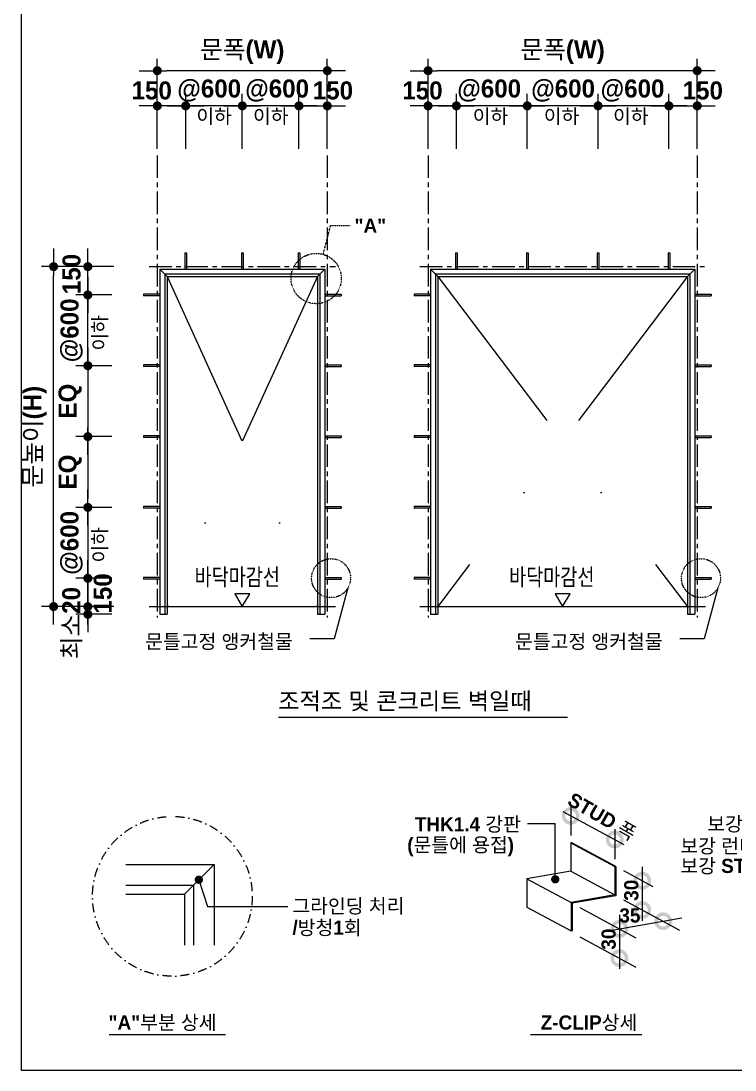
# Model space of a CAD drawing. Extents: x 2158 to 80698, y 2200 to 50885.
# Drawn here: x 2199 to 14061, y 2200 to 19625 of the extents above; entities that cross this region are included whole.
import ezdxf

# ---------------------------------------------------------------- set-up
doc = ezdxf.new("R2010")
doc.units = 0
doc.header["$LTSCALE"] = 300
doc.header["$MEASUREMENT"] = 0
doc.header["$PDSIZE"] = -2
for name, pattern in [('CENTER', [2, 1.25, -0.25, 0.25, -0.25]), ('DASHDOT', [1, 0.5, -0.25, 0, -0.25]), ('HIDDEN2', [1, 0.5, -0.5])]:
    doc.linetypes.add(name, pattern=pattern)
doc.layers.get('0').update_dxf_attribs({"linetype": 'CONTINUOUS'})
doc.layers.get('Defpoints').update_dxf_attribs({"color": 143, "linetype": 'CONTINUOUS'})
for name, color, linetype in [('A-ANNO-GRA1', 7, 'CONTINUOUS'), ('A-ANNO-LEAD', 4, 'CONTINUOUS'), ('A-ANNO-TEXT1', 7, 'CONTINUOUS'), ('A-CNTL', 1, 'CENTER'), ('A-ELEV-LIN2', 7, 'CONTINUOUS'), ('A-MKXS-MAK2', 3, 'CONTINUOUS'), ('A-ST-AXIS-BUB', 7, 'CONTINUOUS'), ('A-ST-AXIS-DIM', 7, 'CONTINUOUS'), ('A-XXXX-OPEN', 1, 'DASHDOT'), ('A-XXXX-STL', 3, 'CONTINUOUS'), ('FIN2', 6, 'CONTINUOUS')]:
    doc.layers.add(name, color=color, linetype=linetype)
doc.styles.add('2020음성 1차', font='나눔고딕Bold.ttf')
doc.dimstyles.new('CDIM', dxfattribs={"dimscale": 100, "dimtxt": 3, "dimasz": 1, "dimexe": 2, "dimexo": 1, "dimgap": 1, "dimtad": 1, "dimdec": 0, "dimrnd": 0.5, "dimzin": 0, "dimdsep": 32, "dimtxsty": '2020음성 1차', "dimblk1": '_CIDOT', "dimblk2": '_CIDOT', "dimsah": 1, "dimcen": 5.5, "dimclrd": 2, "dimclre": 2, "dimclrt": 7, "dimadec": 0, "dimazin": 0, "dimtfac": 1, "dimtdec": 0, "dimtix": 1, "dimtmove": 2, "dimatfit": 1, "dimldrblk": 'DOT', "dimfxl": 1, "dimtolj": 1, "dimtzin": 0, "dimlwd": -1, "dimarcsym": 0})

# ---------------------------------------------------------------- blocks, each defined once
blk = doc.blocks.new('_DotSmall')
at = {"color": 0, "linetype": 'ByBlock', "const_width": 0.5}
blk.add_lwpolyline([(-0.0625, 0, 1), (0.0625, 0, 1)], format="xyb", close=True, dxfattribs=at)
blk = doc.blocks.new('_CIDOT')
at = {"color": 0, "linetype": 'ByBlock'}
blk.add_line((2, 0), (-1, 0), dxfattribs=at)
at = {"color": 0, "linetype": 'ByBlock', "const_width": 0.5}
blk.add_lwpolyline([(-0.25, 0, 1), (0.25, 0, 1)], format="xyb", close=True, dxfattribs=at)
blk = doc.blocks.new('*D165')
at = {"layer": 'A-ST-AXIS-DIM'}
for p, q in [((3310, 15695), (3310, 15845)), ((3310, 15075), (3310, 15545)), ((3310, 14925), (3310, 14775))]:
    blk.add_line(p, q, dxfattribs=at)
at = {"layer": 'A-ST-AXIS-DIM', "lineweight": -2}
for p, q in [((3710, 15545), (3110, 15545)), ((3710, 15075), (3110, 15075))]:
    blk.add_line(p, q, dxfattribs=at)
at = {"layer": 'Defpoints', "color": 0}
for p in [(3310, 15545), (4527, 15545), (4527, 15075)]:
    blk.add_point(p, dxfattribs=at)
at = {"layer": 'A-ST-AXIS-DIM', "linetype": 'ByBlock', "xscale": 150, "yscale": 150, "zscale": 150}
for p, rotation in [((3310, 15545), 270), ((3310, 15075), 90)]:
    blk.add_blockref('_CIDOT', p, dxfattribs=dict(at, rotation=rotation))
at = {"layer": 'A-ST-AXIS-DIM', "color": 3, "ltscale": 10, "insert": (3040, 15422), "char_height": 300, "attachment_point": 5, "rotation": 90, "style": '2020음성 1차'}
blk.add_mtext('\\A1;150', dxfattribs=at)
blk = doc.blocks.new('_Dot')
at = {"color": 0, "lineweight": -2}
blk.add_line((-0.5, 0), (-1, 0), dxfattribs=at)
at = {"color": 0, "const_width": 0.5}
blk.add_lwpolyline([(-0.25, 0, 1), (0.25, 0, 1)], format="xyb", close=True, dxfattribs=at)
blk = doc.blocks.new('*D166')
at = {"layer": 'A-ST-AXIS-DIM', "lineweight": -2}
for p, q in [((3741, 15545), (2541, 15545)), ((3741, 9898), (2541, 9898))]:
    blk.add_line(p, q, dxfattribs=at)
at = {"layer": 'A-ST-AXIS-DIM'}
blk.add_line((2741, 10048), (2741, 15395), dxfattribs=at)
at = {"layer": 'Defpoints', "color": 0}
for p in [(2741, 15545), (4527, 15545), (4527, 9898)]:
    blk.add_point(p, dxfattribs=at)
at = {"layer": 'A-ST-AXIS-DIM', "linetype": 'ByBlock', "xscale": 150, "yscale": 150, "zscale": 150}
for p, rotation in [((2741, 15545), 90), ((2741, 9898), 270)]:
    blk.add_blockref('_CIDOT', p, dxfattribs=dict(at, rotation=rotation))
at = {"layer": 'A-ST-AXIS-DIM', "color": 3, "ltscale": 10, "insert": (2433, 12721), "char_height": 300, "attachment_point": 5, "rotation": 90, "style": '2020음성 1차'}
blk.add_mtext('\\A1;문높이(H)', dxfattribs=at)
blk = doc.blocks.new('*D167')
at = {"layer": 'A-ST-AXIS-DIM'}
for p, q in [((3310, 15225), (3310, 15375)), ((3310, 13898), (3310, 15075)), ((3310, 13748), (3310, 13598))]:
    blk.add_line(p, q, dxfattribs=at)
at = {"layer": 'A-ST-AXIS-DIM', "lineweight": -2}
for p, q in [((3710, 15075), (3110, 15075)), ((3710, 13898), (3110, 13898))]:
    blk.add_line(p, q, dxfattribs=at)
at = {"layer": 'Defpoints', "color": 0}
for p in [(3310, 15075), (4527, 15075), (4527, 13898)]:
    blk.add_point(p, dxfattribs=at)
at = {"layer": 'A-ST-AXIS-DIM', "linetype": 'ByBlock', "xscale": 150, "yscale": 150, "zscale": 150}
for p, rotation in [((3310, 15075), 270), ((3310, 13898), 90)]:
    blk.add_blockref('_CIDOT', p, dxfattribs=dict(at, rotation=rotation))
at = {"layer": 'A-ST-AXIS-DIM', "color": 3, "ltscale": 10, "insert": (3040, 14486), "char_height": 300, "attachment_point": 5, "rotation": 90, "style": '2020음성 1차'}
blk.add_mtext('\\A1;@600', dxfattribs=at)
blk = doc.blocks.new('*D168')
at = {"layer": 'A-ST-AXIS-DIM'}
for p, q in [((3310, 10048), (3310, 10198)), ((3310, 9771), (3310, 9898)), ((3310, 9621), (3310, 9471))]:
    blk.add_line(p, q, dxfattribs=at)
at = {"layer": 'A-ST-AXIS-DIM', "lineweight": -2}
for p, q in [((3710, 9898), (3110, 9898)), ((3710, 9771), (3110, 9771))]:
    blk.add_line(p, q, dxfattribs=at)
at = {"layer": 'Defpoints', "color": 0}
for p in [(3310, 9898), (4527, 9898), (4527, 9771)]:
    blk.add_point(p, dxfattribs=at)
at = {"layer": 'A-ST-AXIS-DIM', "linetype": 'ByBlock', "xscale": 150, "yscale": 150, "zscale": 150}
for p, rotation in [((3310, 9771), 90), ((3310, 9898), 270)]:
    blk.add_blockref('_CIDOT', p, dxfattribs=dict(at, rotation=rotation))
at = {"layer": 'A-ST-AXIS-DIM', "color": 3, "ltscale": 10, "insert": (3050, 9624), "char_height": 300, "attachment_point": 5, "rotation": 90, "style": '2020음성 1차'}
blk.add_mtext('\\A1;최소20', dxfattribs=at)
blk = doc.blocks.new('*D169')
at = {"layer": 'A-ST-AXIS-DIM'}
for p, q in [((3310, 10518), (3310, 10668)), ((3310, 10368), (3310, 9898)), ((3310, 9748), (3310, 9598))]:
    blk.add_line(p, q, dxfattribs=at)
at = {"layer": 'A-ST-AXIS-DIM', "lineweight": -2}
for p, q in [((3710, 10368), (3110, 10368)), ((3710, 9898), (3110, 9898))]:
    blk.add_line(p, q, dxfattribs=at)
at = {"layer": 'Defpoints', "color": 0}
for p in [(4527, 10368), (3310, 9898), (4527, 9898)]:
    blk.add_point(p, dxfattribs=at)
at = {"layer": 'A-ST-AXIS-DIM', "linetype": 'ByBlock', "xscale": 150, "yscale": 150, "zscale": 150}
for p, rotation in [((3310, 10368), 270), ((3310, 9898), 90)]:
    blk.add_blockref('_CIDOT', p, dxfattribs=dict(at, rotation=rotation))
at = {"layer": 'A-ST-AXIS-DIM', "color": 3, "ltscale": 10, "insert": (3560, 10116), "char_height": 300, "attachment_point": 5, "rotation": 90, "style": '2020음성 1차'}
blk.add_mtext('\\A1;150', dxfattribs=at)
blk = doc.blocks.new('*D170')
at = {"layer": 'A-ST-AXIS-DIM'}
for p, q in [((3310, 11695), (3310, 11845)), ((3310, 11545), (3310, 10368)), ((3310, 10218), (3310, 10068))]:
    blk.add_line(p, q, dxfattribs=at)
at = {"layer": 'A-ST-AXIS-DIM', "lineweight": -2}
for p, q in [((3710, 11545), (3110, 11545)), ((3710, 10368), (3110, 10368))]:
    blk.add_line(p, q, dxfattribs=at)
at = {"layer": 'Defpoints', "color": 0}
for p in [(4527, 11545), (3310, 10368), (4527, 10368)]:
    blk.add_point(p, dxfattribs=at)
at = {"layer": 'A-ST-AXIS-DIM', "linetype": 'ByBlock', "xscale": 150, "yscale": 150, "zscale": 150}
for p, rotation in [((3310, 11545), 270), ((3310, 10368), 90)]:
    blk.add_blockref('_CIDOT', p, dxfattribs=dict(at, rotation=rotation))
at = {"layer": 'A-ST-AXIS-DIM', "color": 3, "ltscale": 10, "insert": (3040, 10956), "char_height": 300, "attachment_point": 5, "rotation": 90, "style": '2020음성 1차'}
blk.add_mtext('\\A1;@600', dxfattribs=at)
blk = doc.blocks.new('*D171')
at = {"layer": 'A-ST-AXIS-DIM', "lineweight": -2}
for p, q in [((3710, 13898), (3110, 13898)), ((3710, 12721), (3110, 12721))]:
    blk.add_line(p, q, dxfattribs=at)
at = {"layer": 'A-ST-AXIS-DIM'}
blk.add_line((3310, 13748), (3310, 12871), dxfattribs=at)
at = {"layer": 'Defpoints', "color": 0}
for p in [(4527, 13898), (3310, 12721), (4527, 12721)]:
    blk.add_point(p, dxfattribs=at)
at = {"layer": 'A-ST-AXIS-DIM', "linetype": 'ByBlock', "xscale": 150, "yscale": 150, "zscale": 150}
for p, rotation in [((3310, 13898), 90), ((3310, 12721), 270)]:
    blk.add_blockref('_CIDOT', p, dxfattribs=dict(at, rotation=rotation))
at = {"layer": 'A-ST-AXIS-DIM', "color": 3, "ltscale": 10, "insert": (3016, 13310), "char_height": 300, "attachment_point": 5, "rotation": 90, "style": '2020음성 1차'}
blk.add_mtext('\\A1;EQ', dxfattribs=at)
blk = doc.blocks.new('*D172')
at = {"layer": 'A-ST-AXIS-DIM', "lineweight": -2}
for p, q in [((3710, 12721), (3110, 12721)), ((3710, 11545), (3110, 11545))]:
    blk.add_line(p, q, dxfattribs=at)
at = {"layer": 'A-ST-AXIS-DIM'}
blk.add_line((3310, 12571), (3310, 11695), dxfattribs=at)
at = {"layer": 'Defpoints', "color": 0}
for p in [(4527, 12721), (3310, 11545), (4527, 11545)]:
    blk.add_point(p, dxfattribs=at)
at = {"layer": 'A-ST-AXIS-DIM', "linetype": 'ByBlock', "xscale": 150, "yscale": 150, "zscale": 150}
for p, rotation in [((3310, 12721), 90), ((3310, 11545), 270)]:
    blk.add_blockref('_CIDOT', p, dxfattribs=dict(at, rotation=rotation))
at = {"layer": 'A-ST-AXIS-DIM', "color": 3, "ltscale": 10, "insert": (3016, 12133), "char_height": 300, "attachment_point": 5, "rotation": 90, "style": '2020음성 1차'}
blk.add_mtext('\\A1;EQ', dxfattribs=at)
blk = doc.blocks.new('*D173')
at = {"layer": 'A-ST-AXIS-DIM', "lineweight": -2}
for p, q in [((4464, 17499), (4464, 18999)), ((7288, 17499), (7288, 18999))]:
    blk.add_line(p, q, dxfattribs=at)
at = {"layer": 'A-ST-AXIS-DIM'}
blk.add_line((7138, 18799), (4614, 18799), dxfattribs=at)
at = {"layer": 'Defpoints', "color": 0}
for p in [(4464, 18799), (4464, 17399), (7288, 17399)]:
    blk.add_point(p, dxfattribs=at)
at = {"layer": 'A-ST-AXIS-DIM', "linetype": 'ByBlock', "xscale": 150, "yscale": 150, "zscale": 150, "rotation": 180}
blk.add_blockref('_CIDOT', (4464, 18799), dxfattribs=at)
at = {"layer": 'A-ST-AXIS-DIM', "linetype": 'ByBlock', "xscale": 150, "yscale": 150, "zscale": 150}
blk.add_blockref('_CIDOT', (7288, 18799), dxfattribs=at)
at = {"layer": 'A-ST-AXIS-DIM', "color": 3, "ltscale": 10, "insert": (5876, 19107), "char_height": 300, "attachment_point": 5, "style": '2020음성 1차'}
blk.add_mtext('\\A1;문폭(W)', dxfattribs=at)
blk = doc.blocks.new('*D174')
at = {"layer": 'A-ST-AXIS-DIM', "lineweight": -2}
for p, q in [((4464, 17499), (4464, 18415)), ((4935, 17499), (4935, 18415))]:
    blk.add_line(p, q, dxfattribs=at)
at = {"layer": 'A-ST-AXIS-DIM'}
for p, q in [((4314, 18215), (4164, 18215)), ((4935, 18215), (4464, 18215)), ((5085, 18215), (5235, 18215))]:
    blk.add_line(p, q, dxfattribs=at)
at = {"layer": 'Defpoints', "color": 0}
for p in [(4464, 18215), (4464, 17399), (4935, 17399)]:
    blk.add_point(p, dxfattribs=at)
at = {"layer": 'A-ST-AXIS-DIM', "linetype": 'ByBlock', "xscale": 150, "yscale": 150, "zscale": 150}
blk.add_blockref('_CIDOT', (4464, 18215), dxfattribs=at)
at = {"layer": 'A-ST-AXIS-DIM', "linetype": 'ByBlock', "xscale": 150, "yscale": 150, "zscale": 150, "rotation": 180}
blk.add_blockref('_CIDOT', (4935, 18215), dxfattribs=at)
at = {"layer": 'A-ST-AXIS-DIM', "color": 3, "ltscale": 10, "insert": (4371, 18469), "char_height": 300, "attachment_point": 5, "style": '2020음성 1차'}
blk.add_mtext('\\A1;150', dxfattribs=at)
blk = doc.blocks.new('*D175')
at = {"layer": 'A-ST-AXIS-DIM', "lineweight": -2}
for p, q in [((4935, 17499), (4935, 18415)), ((5876, 17499), (5876, 18415))]:
    blk.add_line(p, q, dxfattribs=at)
at = {"layer": 'A-ST-AXIS-DIM'}
for p, q in [((4785, 18215), (4635, 18215)), ((5876, 18215), (4935, 18215)), ((6026, 18215), (6176, 18215))]:
    blk.add_line(p, q, dxfattribs=at)
at = {"layer": 'Defpoints', "color": 0}
for p in [(4935, 18215), (4935, 17399), (5876, 17399)]:
    blk.add_point(p, dxfattribs=at)
at = {"layer": 'A-ST-AXIS-DIM', "linetype": 'ByBlock', "xscale": 150, "yscale": 150, "zscale": 150}
blk.add_blockref('_CIDOT', (4935, 18215), dxfattribs=at)
at = {"layer": 'A-ST-AXIS-DIM', "linetype": 'ByBlock', "xscale": 150, "yscale": 150, "zscale": 150, "rotation": 180}
blk.add_blockref('_CIDOT', (5876, 18215), dxfattribs=at)
at = {"layer": 'A-ST-AXIS-DIM', "color": 3, "ltscale": 10, "insert": (5326, 18469), "char_height": 300, "attachment_point": 5, "style": '2020음성 1차'}
blk.add_mtext('\\A1;@600', dxfattribs=at)
blk = doc.blocks.new('*D176')
at = {"layer": 'A-ST-AXIS-DIM', "lineweight": -2}
for p, q in [((5876, 17499), (5876, 18415)), ((6817, 17499), (6817, 18415))]:
    blk.add_line(p, q, dxfattribs=at)
at = {"layer": 'A-ST-AXIS-DIM'}
for p, q in [((5726, 18215), (5576, 18215)), ((6817, 18215), (5876, 18215)), ((6967, 18215), (7117, 18215))]:
    blk.add_line(p, q, dxfattribs=at)
at = {"layer": 'Defpoints', "color": 0}
for p in [(5876, 18215), (5876, 17399), (6817, 17399)]:
    blk.add_point(p, dxfattribs=at)
at = {"layer": 'A-ST-AXIS-DIM', "linetype": 'ByBlock', "xscale": 150, "yscale": 150, "zscale": 150}
blk.add_blockref('_CIDOT', (5876, 18215), dxfattribs=at)
at = {"layer": 'A-ST-AXIS-DIM', "linetype": 'ByBlock', "xscale": 150, "yscale": 150, "zscale": 150, "rotation": 180}
blk.add_blockref('_CIDOT', (6817, 18215), dxfattribs=at)
at = {"layer": 'A-ST-AXIS-DIM', "color": 3, "ltscale": 10, "insert": (6454, 18469), "char_height": 300, "attachment_point": 5, "style": '2020음성 1차'}
blk.add_mtext('\\A1;@600', dxfattribs=at)
blk = doc.blocks.new('*D177')
at = {"layer": 'A-ST-AXIS-DIM', "lineweight": -2}
for p, q in [((6817, 17499), (6817, 18415)), ((7288, 17499), (7288, 18415))]:
    blk.add_line(p, q, dxfattribs=at)
at = {"layer": 'A-ST-AXIS-DIM'}
for p, q in [((6667, 18215), (6517, 18215)), ((6817, 18215), (7288, 18215)), ((7438, 18215), (7588, 18215))]:
    blk.add_line(p, q, dxfattribs=at)
at = {"layer": 'Defpoints', "color": 0}
for p in [(7288, 18215), (6817, 17399), (7288, 17399)]:
    blk.add_point(p, dxfattribs=at)
at = {"layer": 'A-ST-AXIS-DIM', "linetype": 'ByBlock', "xscale": 150, "yscale": 150, "zscale": 150}
blk.add_blockref('_CIDOT', (6817, 18215), dxfattribs=at)
at = {"layer": 'A-ST-AXIS-DIM', "linetype": 'ByBlock', "xscale": 150, "yscale": 150, "zscale": 150, "rotation": 180}
blk.add_blockref('_CIDOT', (7288, 18215), dxfattribs=at)
at = {"layer": 'A-ST-AXIS-DIM', "color": 3, "ltscale": 10, "insert": (7381, 18469), "char_height": 300, "attachment_point": 5, "style": '2020음성 1차'}
blk.add_mtext('\\A1;150', dxfattribs=at)
blk = doc.blocks.new('*D178')
at = {"layer": 'A-ST-AXIS-DIM', "lineweight": -2}
for p, q in [((8962, 17499), (8962, 18999)), ((13433, 17499), (13433, 18999))]:
    blk.add_line(p, q, dxfattribs=at)
at = {"layer": 'A-ST-AXIS-DIM'}
blk.add_line((13283, 18799), (9112, 18799), dxfattribs=at)
at = {"layer": 'Defpoints', "color": 0}
for p in [(8962, 18799), (8962, 17399), (13433, 17399)]:
    blk.add_point(p, dxfattribs=at)
at = {"layer": 'A-ST-AXIS-DIM', "linetype": 'ByBlock', "xscale": 150, "yscale": 150, "zscale": 150, "rotation": 180}
blk.add_blockref('_CIDOT', (8962, 18799), dxfattribs=at)
at = {"layer": 'A-ST-AXIS-DIM', "linetype": 'ByBlock', "xscale": 150, "yscale": 150, "zscale": 150}
blk.add_blockref('_CIDOT', (13433, 18799), dxfattribs=at)
at = {"layer": 'A-ST-AXIS-DIM', "color": 3, "ltscale": 10, "insert": (11198, 19107), "char_height": 300, "attachment_point": 5, "style": '2020음성 1차'}
blk.add_mtext('\\A1;문폭(W)', dxfattribs=at)
blk = doc.blocks.new('*D179')
at = {"layer": 'A-ST-AXIS-DIM', "lineweight": -2}
for p, q in [((8962, 17499), (8962, 18415)), ((9433, 17499), (9433, 18415))]:
    blk.add_line(p, q, dxfattribs=at)
at = {"layer": 'A-ST-AXIS-DIM'}
for p, q in [((8812, 18215), (8662, 18215)), ((9433, 18215), (8962, 18215)), ((9583, 18215), (9733, 18215))]:
    blk.add_line(p, q, dxfattribs=at)
at = {"layer": 'Defpoints', "color": 0}
for p in [(8962, 18215), (8962, 17399), (9433, 17399)]:
    blk.add_point(p, dxfattribs=at)
at = {"layer": 'A-ST-AXIS-DIM', "linetype": 'ByBlock', "xscale": 150, "yscale": 150, "zscale": 150}
blk.add_blockref('_CIDOT', (8962, 18215), dxfattribs=at)
at = {"layer": 'A-ST-AXIS-DIM', "linetype": 'ByBlock', "xscale": 150, "yscale": 150, "zscale": 150, "rotation": 180}
blk.add_blockref('_CIDOT', (9433, 18215), dxfattribs=at)
at = {"layer": 'A-ST-AXIS-DIM', "color": 3, "ltscale": 10, "insert": (8869, 18469), "char_height": 300, "attachment_point": 5, "style": '2020음성 1차'}
blk.add_mtext('\\A1;150', dxfattribs=at)
blk = doc.blocks.new('*D180')
at = {"layer": 'A-ST-AXIS-DIM', "lineweight": -2}
for p, q in [((9433, 17499), (9433, 18415)), ((10609, 17499), (10609, 18415))]:
    blk.add_line(p, q, dxfattribs=at)
at = {"layer": 'A-ST-AXIS-DIM'}
for p, q in [((9283, 18215), (9133, 18215)), ((10609, 18215), (9433, 18215)), ((10759, 18215), (10909, 18215))]:
    blk.add_line(p, q, dxfattribs=at)
at = {"layer": 'Defpoints', "color": 0}
for p in [(9433, 18215), (9433, 17399), (10609, 17399)]:
    blk.add_point(p, dxfattribs=at)
at = {"layer": 'A-ST-AXIS-DIM', "linetype": 'ByBlock', "xscale": 150, "yscale": 150, "zscale": 150}
blk.add_blockref('_CIDOT', (9433, 18215), dxfattribs=at)
at = {"layer": 'A-ST-AXIS-DIM', "linetype": 'ByBlock', "xscale": 150, "yscale": 150, "zscale": 150, "rotation": 180}
blk.add_blockref('_CIDOT', (10609, 18215), dxfattribs=at)
at = {"layer": 'A-ST-AXIS-DIM', "color": 3, "ltscale": 10, "insert": (9977, 18469), "char_height": 300, "attachment_point": 5, "style": '2020음성 1차'}
blk.add_mtext('\\A1;@600', dxfattribs=at)
blk = doc.blocks.new('*D181')
at = {"layer": 'A-ST-AXIS-DIM', "lineweight": -2}
for p, q in [((12963, 17499), (12963, 18415)), ((13433, 17499), (13433, 18415))]:
    blk.add_line(p, q, dxfattribs=at)
at = {"layer": 'A-ST-AXIS-DIM'}
for p, q in [((12813, 18215), (12663, 18215)), ((12963, 18215), (13433, 18215)), ((13583, 18215), (13733, 18215))]:
    blk.add_line(p, q, dxfattribs=at)
at = {"layer": 'Defpoints', "color": 0}
for p in [(13433, 18215), (12963, 17399), (13433, 17399)]:
    blk.add_point(p, dxfattribs=at)
at = {"layer": 'A-ST-AXIS-DIM', "linetype": 'ByBlock', "xscale": 150, "yscale": 150, "zscale": 150}
blk.add_blockref('_CIDOT', (12963, 18215), dxfattribs=at)
at = {"layer": 'A-ST-AXIS-DIM', "linetype": 'ByBlock', "xscale": 150, "yscale": 150, "zscale": 150, "rotation": 180}
blk.add_blockref('_CIDOT', (13433, 18215), dxfattribs=at)
at = {"layer": 'A-ST-AXIS-DIM', "color": 3, "ltscale": 10, "insert": (13526, 18469), "char_height": 300, "attachment_point": 5, "style": '2020음성 1차'}
blk.add_mtext('\\A1;150', dxfattribs=at)
blk = doc.blocks.new('*D182')
at = {"layer": 'A-ST-AXIS-DIM', "lineweight": -2}
for p, q in [((10609, 17499), (10609, 18415)), ((11786, 17499), (11786, 18415))]:
    blk.add_line(p, q, dxfattribs=at)
at = {"layer": 'A-ST-AXIS-DIM'}
for p, q in [((10459, 18215), (10309, 18215)), ((11786, 18215), (10609, 18215)), ((11936, 18215), (12086, 18215))]:
    blk.add_line(p, q, dxfattribs=at)
at = {"layer": 'Defpoints', "color": 0}
for p in [(10609, 18215), (10609, 17399), (11786, 17399)]:
    blk.add_point(p, dxfattribs=at)
at = {"layer": 'A-ST-AXIS-DIM', "linetype": 'ByBlock', "xscale": 150, "yscale": 150, "zscale": 150}
blk.add_blockref('_CIDOT', (10609, 18215), dxfattribs=at)
at = {"layer": 'A-ST-AXIS-DIM', "linetype": 'ByBlock', "xscale": 150, "yscale": 150, "zscale": 150, "rotation": 180}
blk.add_blockref('_CIDOT', (11786, 18215), dxfattribs=at)
at = {"layer": 'A-ST-AXIS-DIM', "color": 3, "ltscale": 10, "insert": (11205, 18469), "char_height": 300, "attachment_point": 5, "style": '2020음성 1차'}
blk.add_mtext('\\A1;@600', dxfattribs=at)
blk = doc.blocks.new('*D183')
at = {"layer": 'A-ST-AXIS-DIM', "lineweight": -2}
for p, q in [((11786, 17499), (11786, 18415)), ((12963, 17499), (12963, 18415))]:
    blk.add_line(p, q, dxfattribs=at)
at = {"layer": 'A-ST-AXIS-DIM'}
for p, q in [((11636, 18215), (11486, 18215)), ((12963, 18215), (11786, 18215)), ((13113, 18215), (13263, 18215))]:
    blk.add_line(p, q, dxfattribs=at)
at = {"layer": 'Defpoints', "color": 0}
for p in [(11786, 18215), (11786, 17399), (12963, 17399)]:
    blk.add_point(p, dxfattribs=at)
at = {"layer": 'A-ST-AXIS-DIM', "linetype": 'ByBlock', "xscale": 150, "yscale": 150, "zscale": 150}
blk.add_blockref('_CIDOT', (11786, 18215), dxfattribs=at)
at = {"layer": 'A-ST-AXIS-DIM', "linetype": 'ByBlock', "xscale": 150, "yscale": 150, "zscale": 150, "rotation": 180}
blk.add_blockref('_CIDOT', (12963, 18215), dxfattribs=at)
at = {"layer": 'A-ST-AXIS-DIM', "color": 3, "ltscale": 10, "insert": (12359, 18469), "char_height": 300, "attachment_point": 5, "style": '2020음성 1차'}
blk.add_mtext('\\A1;@600', dxfattribs=at)

msp = doc.modelspace()

# ---------------------------------------------------------------- linework, layer by layer
at = {"layer": 'A-ANNO-GRA1'}
for p, q in [((2200, 49582.1), (2200, 2200)), ((2200, 2200), (72608.3, 2200))]:
    msp.add_line(p, q, dxfattribs=at)
at = {"layer": 'A-ANNO-LEAD'}
for p, q in [((7630.8, 10208), (7404.6, 9364.1)), ((13776.1, 10208), (13549.9, 9364.1)), ((7404.6, 9364.1), (6997.3, 9364.1)), ((13549.9, 9364.1), (13142.6, 9364.1)), ((10611.8, 6294.2), (11074.4, 6294.2)), ((11074.4, 5367.4), (11074.4, 6294.2)), ((5153.6, 5360.4), (5300.3, 4917.3)), ((5300.3, 4917.3), (6633.7, 4917.3))]:
    msp.add_line(p, q, dxfattribs=at)
at = {"layer": 'A-ANNO-LEAD', "const_width": 68.5}
for points in [[(5119.3, 5360.4, -1), (5187.8, 5360.4, -1)], [(11074.4, 5333.2, 1), (11074.4, 5401.7, 1)]]:
    msp.add_lwpolyline(points, format="xyb", close=True, dxfattribs=at)
at = {"layer": 'A-CNTL'}
for p, q in [((4464.1, 17391.9), (4464.1, 9716.8)), ((7287.9, 17391.9), (7287.9, 9716.8)), ((8962.1, 17391.9), (8962.1, 9716.8)), ((13433.3, 17391.9), (13433.3, 9716.8)), ((4328.5, 15545.2), (7423.5, 15545.2)), ((8826.6, 15545.2), (13568.8, 15545.2))]:
    msp.add_line(p, q, dxfattribs=at)
at = {"layer": 'A-ELEV-LIN2', "linetype": 'Continuous'}
for p, q in [((4504.7, 15504.6), (4504.7, 9771)), ((4504.7, 15504.6), (7247.3, 15504.6)), ((4504.7, 15504.6), (4626.7, 15382.6)), ((4586.1, 15423.2), (4586.1, 9771)), ((4586.1, 15423.2), (7166, 15423.2)), ((4626.7, 15382.6), (4626.7, 9771)), ((4626.7, 15382.6), (7125.3, 15382.6)), ((7125.3, 15382.6), (7247.3, 15504.6)), ((7125.3, 15382.6), (7125.3, 9771)), ((7166, 15423.2), (7166, 9771)), ((7247.3, 15504.6), (7247.3, 9771)), ((9002.8, 15504.6), (9002.8, 9771)), ((9002.8, 15504.6), (13392.6, 15504.6)), ((9002.8, 15504.6), (9124.8, 15382.6)), ((9084.1, 15423.2), (9084.1, 9771)), ((9084.1, 15423.2), (13311.3, 15423.2)), ((9124.8, 15382.6), (9124.8, 9771)), ((9124.8, 15382.6), (13270.6, 15382.6)), ((13270.6, 15382.6), (13392.6, 15504.6)), ((13270.6, 15382.6), (13270.6, 9771)), ((13311.3, 15423.2), (13311.3, 9771)), ((13392.6, 15504.6), (13392.6, 9771)), ((4504.7, 9771), (4626.7, 9771)), ((7125.3, 9771), (7247.3, 9771)), ((9002.8, 9771), (9124.8, 9771)), ((13270.6, 9771), (13392.6, 9771)), ((11331.3, 5976.4), (11331.3, 5503.7)), ((11331.3, 5976.4), (12062.6, 5582.2)), ((11348.3, 5976.4), (11331.3, 5976.4)), ((12079.5, 5582.2), (11348.3, 5976.4)), ((3941.2, 5614.7), (5407.9, 5614.7)), ((4915, 5121.8), (5407.9, 5614.7)), ((5407.9, 5614.7), (5407.9, 4276.1)), ((12079.5, 5582.2), (12062.6, 5582.2)), ((11331.3, 5503.7), (10605.2, 5377.2)), ((11331.3, 5503.7), (12062.6, 5109.6)), ((3941.2, 5269.7), (5062.9, 5269.7)), ((5062.9, 5269.7), (5062.9, 4276.1)), ((10605.2, 5377.2), (11336.5, 4983)), ((10605.2, 5377.2), (10605.2, 4904.5)), ((3941.2, 5121.8), (4915, 5121.8)), ((4915, 5121.8), (4915, 4276.1)), ((10605.2, 4904.5), (11336.5, 4510.4)), ((11353.5, 4510.4), (11336.5, 4510.4))]:
    msp.add_line(p, q, dxfattribs=at)
for points in [[(12062.6, 5582.2), (12062.6, 5109.6), (11336.5, 4983), (11336.5, 4510.4)], [(12079.5, 5582.2), (12079.5, 5095.4), (11353.5, 4968.8), (11353.5, 4510.4)]]:
    msp.add_lwpolyline(points, dxfattribs=at)
at = {"layer": 'A-MKXS-MAK2', "linetype": 'HIDDEN2', "ltscale": 0.01}
for p, q in [((7219.8, 15748), (7342.7, 16228.2)), ((7342.7, 16228.2), (7665, 16228.2))]:
    msp.add_line(p, q, dxfattribs=at)
for centre, radius in [((7103, 15346.9), 417.8), ((7350.5, 10369.8), 323.7), ((13495.8, 10369.8), 323.7)]:
    msp.add_circle(centre, radius, dxfattribs=at)
at = {"layer": 'A-ST-AXIS-BUB'}
for p, q in [((5753.6, 10109.5), (5876, 9897.5)), ((5998.4, 10109.5), (5753.6, 10109.5)), ((5876, 9897.5), (5998.4, 10109.5)), ((11075.3, 10109.5), (11197.7, 9897.5)), ((11320.1, 10109.5), (11075.3, 10109.5)), ((11197.7, 9897.5), (11320.1, 10109.5)), ((11279.8, 8056.3), (6479.2, 8056.3)), ((3663.2, 2789.7), (5598.5, 2789.7)), ((10662.2, 2789.7), (12510.9, 2789.7))]:
    msp.add_line(p, q, dxfattribs=at)
at = {"layer": 'A-ST-AXIS-BUB', "linetype": 'DASHDOT'}
msp.add_circle((4714, 5085.3), 1326.7, dxfattribs=at)
at = {"layer": 'A-ST-AXIS-DIM'}
for p, q in [((11198, 6493.4), (12213.6, 5946)), ((11331.3, 6592.8), (11331.3, 6097.9)), ((12062.6, 6198.7), (12062.6, 5703.7)), ((12520.4, 5576.1), (12520.4, 4679.4)), ((12208, 5513), (12694.7, 5250.7)), ((11482, 4899.5), (12413.5, 4397.5)), ((12208, 5026.1), (13139.5, 4524.1)), ((11892.5, 4501.5), (13179.7, 4725.9)), ((12140.3, 4776.2), (12140.3, 3879.5)), ((11482, 4412.7), (12413.5, 3910.6))]:
    msp.add_line(p, q, dxfattribs=at)
at = {"layer": 'A-XXXX-OPEN', "ltscale": 20}
for p, q in [((7125.3, 15382.6), (4626.7, 9897.5)), ((4626.7, 15382.6), (7125.3, 9897.5)), ((13270.6, 15382.6), (9124.8, 9897.5)), ((9124.8, 15382.6), (13270.6, 9897.5))]:
    msp.add_line(p, q, dxfattribs=at)
at = {"layer": 'A-XXXX-STL'}
for p, q in [((4921.2, 15775.7), (4921.2, 15504.6)), ((4921.2, 15775.7), (4948.3, 15775.7)), ((4948.3, 15775.7), (4948.3, 15504.6)), ((5862.5, 15775.7), (5862.5, 15504.6)), ((5862.5, 15775.7), (5889.6, 15775.7)), ((5889.6, 15775.7), (5889.6, 15504.6)), ((6803.7, 15775.7), (6803.7, 15504.6)), ((6803.7, 15775.7), (6830.9, 15775.7)), ((6830.9, 15775.7), (6830.9, 15504.6)), ((9419.2, 15775.7), (9446.3, 15775.7)), ((9419.2, 15775.7), (9419.2, 15504.6)), ((9446.3, 15775.7), (9446.3, 15504.6)), ((10595.8, 15775.7), (10595.8, 15504.6)), ((10595.8, 15775.7), (10623, 15775.7)), ((10623, 15775.7), (10623, 15504.6)), ((11772.5, 15775.7), (11772.5, 15504.6)), ((11772.5, 15775.7), (11799.6, 15775.7)), ((11799.6, 15775.7), (11799.6, 15504.6)), ((12949.1, 15775.7), (12976.2, 15775.7)), ((12949.1, 15775.7), (12949.1, 15504.6)), ((12976.2, 15775.7), (12976.2, 15504.6)), ((4504.7, 15088.1), (4233.7, 15088.1)), ((4233.7, 15088.1), (4233.7, 15061)), ((4504.7, 15061), (4233.7, 15061)), ((7247.3, 15088.1), (7518.4, 15088.1)), ((7247.3, 15061), (7518.4, 15061)), ((7518.4, 15088.1), (7518.4, 15061)), ((9002.8, 15088.1), (8731.7, 15088.1)), ((8731.7, 15088.1), (8731.7, 15061)), ((9002.8, 15061), (8731.7, 15061)), ((13392.6, 15088.1), (13663.7, 15088.1)), ((13392.6, 15061), (13663.7, 15061)), ((13663.7, 15088.1), (13663.7, 15061)), ((4504.7, 13911.5), (4233.7, 13911.5)), ((4233.7, 13911.5), (4233.7, 13884.4)), ((4504.7, 13884.4), (4233.7, 13884.4)), ((7247.3, 13911.5), (7518.4, 13911.5)), ((7247.3, 13884.4), (7518.4, 13884.4)), ((7518.4, 13911.5), (7518.4, 13884.4)), ((9002.8, 13911.5), (8731.7, 13911.5)), ((8731.7, 13911.5), (8731.7, 13884.4)), ((9002.8, 13884.4), (8731.7, 13884.4)), ((13392.6, 13911.5), (13663.7, 13911.5)), ((13392.6, 13884.4), (13663.7, 13884.4)), ((13663.7, 13911.5), (13663.7, 13884.4)), ((4504.7, 12734.9), (4233.7, 12734.9)), ((4233.7, 12734.9), (4233.7, 12707.8)), ((7247.3, 12734.9), (7518.4, 12734.9)), ((7518.4, 12734.9), (7518.4, 12707.8)), ((9002.8, 12734.9), (8731.7, 12734.9)), ((8731.7, 12734.9), (8731.7, 12707.8)), ((13392.6, 12734.9), (13663.7, 12734.9)), ((13663.7, 12734.9), (13663.7, 12707.8)), ((4504.7, 12707.8), (4233.7, 12707.8)), ((7247.3, 12707.8), (7518.4, 12707.8)), ((9002.8, 12707.8), (8731.7, 12707.8)), ((13392.6, 12707.8), (13663.7, 12707.8)), ((4504.7, 11558.3), (4233.7, 11558.3)), ((4233.7, 11558.3), (4233.7, 11531.2)), ((4504.7, 11531.2), (4233.7, 11531.2)), ((7247.3, 11558.3), (7518.4, 11558.3)), ((7247.3, 11531.2), (7518.4, 11531.2)), ((7518.4, 11558.3), (7518.4, 11531.2)), ((9002.8, 11558.3), (8731.7, 11558.3)), ((8731.7, 11558.3), (8731.7, 11531.2)), ((9002.8, 11531.2), (8731.7, 11531.2)), ((13392.6, 11558.3), (13663.7, 11558.3)), ((13392.6, 11531.2), (13663.7, 11531.2)), ((13663.7, 11558.3), (13663.7, 11531.2)), ((4504.7, 10381.7), (4233.7, 10381.7)), ((4233.7, 10381.7), (4233.7, 10354.6)), ((4504.7, 10381.7), (4233.7, 10381.7)), ((4233.7, 10381.7), (4233.7, 10354.6)), ((4504.7, 10354.6), (4233.7, 10354.6)), ((4504.7, 10354.6), (4233.7, 10354.6)), ((7247.3, 10381.7), (7518.4, 10381.7)), ((7247.3, 10381.7), (7518.4, 10381.7)), ((7247.3, 10354.6), (7518.4, 10354.6)), ((7247.3, 10354.6), (7518.4, 10354.6)), ((7518.4, 10381.7), (7518.4, 10354.6)), ((7518.4, 10381.7), (7518.4, 10354.6)), ((9002.8, 10381.7), (8731.7, 10381.7)), ((9002.8, 10381.7), (8731.7, 10381.7)), ((8731.7, 10381.7), (8731.7, 10354.6)), ((8731.7, 10381.7), (8731.7, 10354.6)), ((9002.8, 10354.6), (8731.7, 10354.6)), ((9002.8, 10354.6), (8731.7, 10354.6)), ((13392.6, 10381.7), (13663.7, 10381.7)), ((13392.6, 10381.7), (13663.7, 10381.7)), ((13392.6, 10354.6), (13663.7, 10354.6)), ((13392.6, 10354.6), (13663.7, 10354.6)), ((13663.7, 10381.7), (13663.7, 10354.6)), ((13663.7, 10381.7), (13663.7, 10354.6))]:
    msp.add_line(p, q, dxfattribs=at)
at = {"layer": 'FIN2'}
for p, q in [((4328.5, 9897.5), (7423.5, 9897.5)), ((8826.6, 9897.5), (13568.8, 9897.5))]:
    msp.add_line(p, q, dxfattribs=at)

# ---------------------------------------------------------------- block references
at = {"layer": 'A-ST-AXIS-DIM', "xscale": 470.6440199999997, "yscale": 470.6440199999997, "zscale": 470.6440199999997, "rotation": 90}
for p in [(11331.3, 6421.5), (12062.6, 6027.4), (12520.4, 5344.7), (12520.4, 4857.8), (12866.4, 4671.3), (12140.3, 4544.7), (12140.3, 4057.9)]:
    msp.add_blockref('_DotSmall', p, dxfattribs=at)

# ---------------------------------------------------------------- texts
at = {"layer": 'A-ANNO-TEXT1', "style": '2020음성 1차'}
for s, height, p in [('이하', 235.32, (5112, 17923.8)), ('이하', 235.32, (6053.3, 17923.8)), ('이하', 235.32, (9704.2, 17923.8)), ('이하', 235.32, (10884.6, 17923.8)), ('이하', 235.32, (12034.4, 17923.8)), ('"A"', 235.32, (7739.7, 16107.2)), ('문틀고정 앵커철물', 235.32, (4262.4, 9200.8)), ('문틀고정 앵커철물', 235.32, (10407.7, 9200.8)), ('조적조 및 콘크리트 벽일때', 282.386, (6471.2, 8187.8)), ('THK1.4 강판', 235.32, (8742, 6164.6)), ('보강 STUD -0.8T', 235.322, (13599.5, 6168.4)), ('(문틀에 용접)', 235.32, (8615.9, 5822.5)), ('보강 런너 -0.8T or', 235.322, (13152.9, 5803.2)), ('보강 STUD -0.8T', 235.322, (13152.9, 5472.8)), ('그라인딩 처리', 235.32, (6708.9, 4805.8)), ('/방청1회', 235.32, (6708.9, 4447.2)), ('"A"부분 상세', 235.32, (3652.8, 2872)), ('Z-CLIP상세', 235.32, (10832.5, 2872))]:
    msp.add_text(s, height=height, dxfattribs=at).set_placement(p)
for s, rotation, p in [('이하', 90, (3625.1, 14150.2)), ('이하', 90, (3625.1, 10628.2)), ('STUD 폭', 329.98756, (11257.8, 6618.1))]:
    msp.add_text(s, height=235.32, rotation=rotation, dxfattribs=at).set_placement(p)
at = {"layer": 'A-ANNO-TEXT1', "style": '2020음성 1차', "width": 0.8}
for p in [(5082.9, 10249.2), (10307.8, 10249.2)]:
    msp.add_text('바닥마감선', height=282.39, dxfattribs=at).set_placement(p)
at = {"layer": 'A-ST-AXIS-DIM', "style": '2020음성 1차'}
for p in [(12455.3, 5011.1), (12078.3, 4199)]:
    msp.add_text('30', height=235.32, rotation=90, dxfattribs=at).set_placement(p)
msp.add_text('35', height=235.32, dxfattribs=at).set_placement((12139.5, 4649.7))

# ---------------------------------------------------------------- dimensions: what is measured, and where the dimension line sits
at = {"layer": 'A-ST-AXIS-DIM'}
for base, p1, p2, picture, middle in [((4464.1, 18798.7), (7287.9, 17398.6), (4464.1, 17398.6), '*D173', (5876, 19107.1)), ((8962.1, 18798.7), (13433.3, 17398.6), (8962.1, 17398.6), '*D178', (11197.7, 19107.1))]:
    dim = msp.add_linear_dim(base=base, p1=p1, p2=p2, text='문폭(W)', dimstyle='CDIM', override={"dimasz": 1.5, "dimclrd": 256, "dimclre": 256, "dimclrt": 3, "dimfxl": 4}, dxfattribs=at)
    dim.commit()
    dim.dimension.update_dxf_attribs({"geometry": picture, "text_midpoint": middle})
for base, p1, p2, text, override, picture, middle in [((4464.1, 18214.9), (4934.7, 17398.6), (4464.1, 17398.6), '150', {"dimasz": 1.5, "dimclrd": 256, "dimclre": 256, "dimclrt": 3, "dimfxl": 4, "dimfxlon": 0}, '*D174', (4370.9, 18469.1)), ((4934.7, 18214.9), (5876, 17398.6), (4934.7, 17398.6), '@600', {"dimasz": 1.5, "dimclrd": 256, "dimclre": 256, "dimclrt": 3, "dimfxl": 4}, '*D175', (5326.3, 18469.1)), ((5876, 18214.9), (6817.3, 17398.6), (5876, 17398.6), '@600', {"dimasz": 1.5, "dimclrd": 256, "dimclre": 256, "dimclrt": 3, "dimfxl": 4}, '*D176', (6453.5, 18469.1)), ((8962.1, 18214.9), (9432.8, 17398.6), (8962.1, 17398.6), '150', {"dimasz": 1.5, "dimclrd": 256, "dimclre": 256, "dimclrt": 3, "dimfxl": 4, "dimfxlon": 0}, '*D179', (8869, 18469.1)), ((9432.8, 18214.9), (10609.4, 17398.6), (9432.8, 17398.6), '@600', {"dimasz": 1.5, "dimclrd": 256, "dimclre": 256, "dimclrt": 3, "dimfxl": 4}, '*D180', (9976.9, 18469.1)), ((10609.4, 18214.9), (11786, 17398.6), (10609.4, 17398.6), '@600', {"dimasz": 1.5, "dimclrd": 256, "dimclre": 256, "dimclrt": 3, "dimfxl": 4}, '*D182', (11205.2, 18469.1)), ((11786, 18214.9), (12962.6, 17398.6), (11786, 17398.6), '@600', {"dimasz": 1.5, "dimclrd": 256, "dimclre": 256, "dimclrt": 3, "dimfxl": 4}, '*D183', (12359.3, 18469.1))]:
    dim = msp.add_linear_dim(base=base, p1=p1, p2=p2, text=text, dimstyle='CDIM', override=override, dxfattribs=at)
    dim.commit()
    dim.dimension.update_dxf_attribs({"geometry": picture, "text_midpoint": middle, "dimtype": 160})
for base, p1, p2, angle, text, override, picture, middle in [((7287.9, 18214.9), (6817.3, 17398.6), (7287.9, 17398.6), 180, '150', {"dimasz": 1.5, "dimclrd": 256, "dimclre": 256, "dimclrt": 3, "dimfxl": 4}, '*D177', (7381.1, 18469.1)), ((13433.3, 18214.9), (12962.6, 17398.6), (13433.3, 17398.6), 180, '150', {"dimasz": 1.5, "dimclrd": 256, "dimclre": 256, "dimclrt": 3, "dimfxl": 4}, '*D181', (13526.4, 18469.1)), ((3309.8, 15545.2), (4527, 15074.6), (4527, 15545.2), 90, '150', {"dimasz": 1.5, "dimclrd": 256, "dimclre": 256, "dimclrt": 3, "dimfxl": 4, "dimfxlon": 1}, '*D165', (3039.9, 15422.4)), ((3309.8, 9897.5), (4527, 10368.1), (4527, 9897.5), 270, '150', {"dimasz": 1.5, "dimclrd": 256, "dimclre": 256, "dimclrt": 3, "dimfxl": 4, "dimfxlon": 1}, '*D169', (3560.5, 10115.9)), ((3309.8, 9897.5), (4527, 9771), (4527, 9897.5), 90, '최소20', {"dimasz": 1.5, "dimclrd": 256, "dimclre": 256, "dimclrt": 3, "dimfxl": 4, "dimfxlon": 1}, '*D168', (3049.8, 9624.1))]:
    dim = msp.add_linear_dim(base=base, p1=p1, p2=p2, angle=angle, text=text, dimstyle='CDIM', override=override, dxfattribs=at)
    dim.commit()
    dim.dimension.update_dxf_attribs({"geometry": picture, "text_midpoint": middle, "dimtype": 160})
for base, p1, p2, angle, text, override, picture, middle in [((2741, 15545.2), (4527, 9897.5), (4527, 15545.2), 90, '문높이(H)', {"dimasz": 1.5, "dimclrd": 256, "dimclre": 256, "dimclrt": 3, "dimfxl": 10, "dimfxlon": 1}, '*D166', (2432.6, 12721.4)), ((3309.8, 15074.6), (4527, 13898), (4527, 15074.6), 90, '@600', {"dimasz": 1.5, "dimclrd": 256, "dimclre": 256, "dimclrt": 3, "dimfxl": 4, "dimfxlon": 1}, '*D167', (3040.4, 14486.3)), ((3309.8, 12721.4), (4527, 13898), (4527, 12721.4), 270, 'EQ', {"dimasz": 1.5, "dimclrd": 256, "dimclre": 256, "dimclrt": 3, "dimfxl": 4, "dimfxlon": 1}, '*D171', (3016.1, 13309.7)), ((3309.8, 11544.8), (4527, 12721.4), (4527, 11544.8), 270, 'EQ', {"dimasz": 1.5, "dimclrd": 256, "dimclre": 256, "dimclrt": 3, "dimfxl": 4, "dimfxlon": 1}, '*D172', (3016.1, 12133.1)), ((3309.8, 10368.1), (4527, 11544.8), (4527, 10368.1), 270, '@600', {"dimasz": 1.5, "dimclrd": 256, "dimclre": 256, "dimclrt": 3, "dimfxl": 4, "dimfxlon": 1}, '*D170', (3040.4, 10956.4))]:
    dim = msp.add_linear_dim(base=base, p1=p1, p2=p2, angle=angle, text=text, dimstyle='CDIM', override=override, dxfattribs=at)
    dim.commit()
    dim.dimension.update_dxf_attribs({"geometry": picture, "text_midpoint": middle})

doc.saveas('drawing.dxf')
